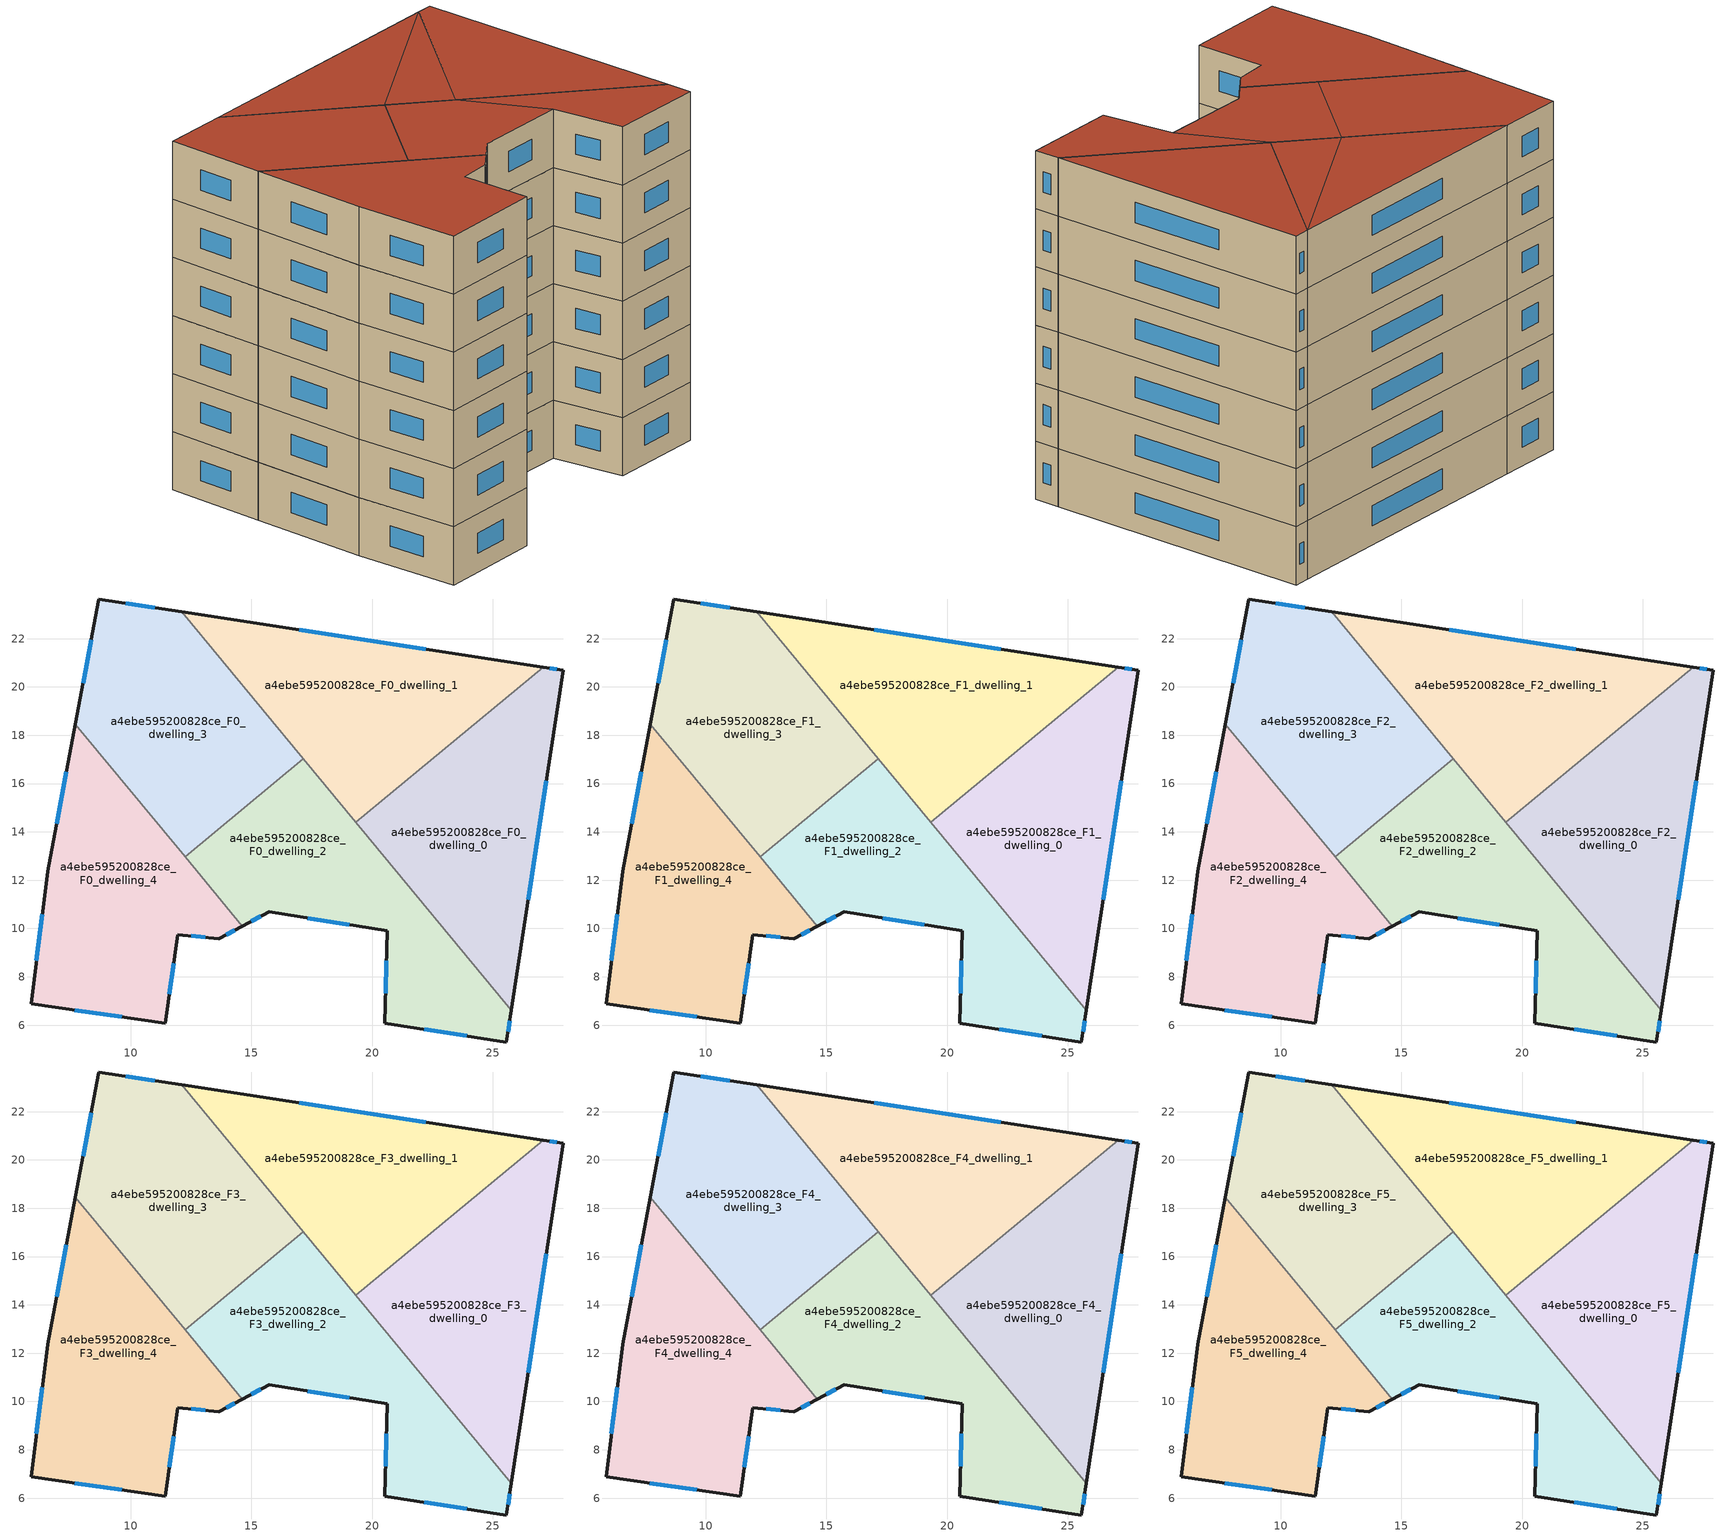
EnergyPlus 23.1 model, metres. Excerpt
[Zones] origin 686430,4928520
a4ebe595200828ce_F0_dwelling_0
 floor ground (EU_floor_Construction): 27.92,20.69 25.76,6.61 19.33,14.4 27.09,20.82 z0
 wall outside (EU_wall_Construction): 25.76,6.61 27.92,20.69 27.09,20.82 z0:3
 wall to a4ebe595200828ce_F0_dwelling_1 (EU_wall_Construction): 27.09,20.82 19.32,14.4 z0:3
 wall to a4ebe595200828ce_F0_dwelling_2 (EU_wall_Construction): 19.32,14.4 25.76,6.61 z0:3
 window (EU_Window_Construction): 27.65,20.73 27.36,20.78 / 26.47,11.19 27.22,16.11 z0.98:2.02
a4ebe595200828ce_F0_dwelling_1
 floor ground (EU_floor_Construction): 27.09,20.82 19.33,14.4 17.16,17.02 z0; 27.09,20.82 17.16,17.02 12.12,23.12 z0
 wall outside (EU_wall_Construction): 27.09,20.82 12.12,23.12 z0:3
 wall to a4ebe595200828ce_F0_dwelling_3 (EU_wall_Construction): 12.12,23.12 17.16,17.02 z0:3
 wall to a4ebe595200828ce_F0_dwelling_2 (EU_wall_Construction): 17.16,17.02 19.33,14.4 z0:3
 window (EU_Window_Construction): 22.22,21.57 16.99,22.37 z0.98:2.02
a4ebe595200828ce_F0_dwelling_2
 floor ground (EU_floor_Construction): 19.32,14.4 25.76,6.61 25.56,5.3 20.52,6.07 20.63,9.9 z0; 19.32,14.4 20.63,9.9 15.75,10.69 14.63,10.1 12.26,12.97 17.16,17.02 z0
 wall outside (EU_wall_Construction): 14.63,10.1 15.75,10.69 20.63,9.9 20.52,6.07 25.56,5.3 25.76,6.61 z0:3
 wall to a4ebe595200828ce_F0_dwelling_4 (EU_wall_Construction): 12.26,12.97 14.63,10.1 z0:3
 wall to a4ebe595200828ce_F0_dwelling_3 (EU_wall_Construction): 17.16,17.02 12.26,12.97 z0:3
 window (EU_Window_Construction): 25.63,5.73 25.7,6.19 / 22.16,5.82 23.92,5.55 / 20.6,8.66 20.56,7.32 / 17.34,10.43 19.05,10.16 / 15,10.29 15.39,10.5 z0.98:2.02
a4ebe595200828ce_F0_dwelling_3
 floor ground (EU_floor_Construction): 12.12,23.12 17.16,17.02 12.26,12.97 7.72,18.46 8.69,23.64 z0
 wall outside (EU_wall_Construction): 12.12,23.12 8.69,23.64 7.72,18.46 z0:3
 wall to a4ebe595200828ce_F0_dwelling_4 (EU_wall_Construction): 7.72,18.46 12.26,12.97 z0:3
 window (EU_Window_Construction): 11.01,23.29 9.81,23.47 / 8.38,21.96 8.04,20.15 z0.98:2.02
a4ebe595200828ce_F0_dwelling_4
 floor ground (EU_floor_Construction): 7.72,18.46 14.63,10.1 13.64,9.58 11.96,9.74 11.43,6.08 5.88,6.88 6.57,12.36 z0
 wall outside (EU_wall_Construction): 7.72,18.46 6.57,12.36 5.88,6.88 11.43,6.08 11.96,9.74 13.64,9.58 14.63,10.1 z0:3
 window (EU_Window_Construction): 7.69,6.62 9.63,6.34 / 6.35,10.58 6.11,8.66 / 7.35,16.48 6.95,14.35 / 13.96,9.75 14.31,9.93 / 12.51,9.69 13.1,9.63 / 11.61,7.27 11.79,8.55 z0.98:2.02
a4ebe595200828ce_F1_dwelling_0
 floor to a4ebe595200828ce_F0_dwelling_0 (EU_floor_Construction): 27.92,20.69 25.76,6.61 19.33,14.4 27.09,20.82 z3
 wall outside (EU_wall_Construction): 25.76,6.61 27.92,20.69 27.09,20.82 z3:6
 wall to a4ebe595200828ce_F1_dwelling_1 (EU_wall_Construction): 27.09,20.82 19.32,14.4 z3:6
 wall to a4ebe595200828ce_F1_dwelling_2 (EU_wall_Construction): 19.32,14.4 25.76,6.61 z3:6
 window (EU_Window_Construction): 27.65,20.73 27.36,20.78 / 26.47,11.19 27.22,16.11 z3.98:5.02
a4ebe595200828ce_F1_dwelling_1
 floor to a4ebe595200828ce_F0_dwelling_1 (EU_floor_Construction): 27.09,20.82 17.16,17.02 12.12,23.12 z3; 27.09,20.82 19.33,14.4 17.16,17.02 z3
 wall outside (EU_wall_Construction): 27.09,20.82 12.12,23.12 z3:6
 wall to a4ebe595200828ce_F1_dwelling_3 (EU_wall_Construction): 12.12,23.12 17.16,17.02 z3:6
 wall to a4ebe595200828ce_F1_dwelling_2 (EU_wall_Construction): 17.16,17.02 19.33,14.4 z3:6
 window (EU_Window_Construction): 22.22,21.57 16.99,22.37 z3.98:5.02
a4ebe595200828ce_F1_dwelling_2
 floor to a4ebe595200828ce_F0_dwelling_2 (EU_floor_Construction): 19.32,14.4 25.76,6.61 25.56,5.3 20.52,6.07 20.63,9.9 z3; 19.32,14.4 20.63,9.9 15.75,10.69 14.63,10.1 12.26,12.97 17.16,17.02 z3
 wall outside (EU_wall_Construction): 14.63,10.1 15.75,10.69 20.63,9.9 20.52,6.07 25.56,5.3 25.76,6.61 z3:6
 wall to a4ebe595200828ce_F1_dwelling_4 (EU_wall_Construction): 12.26,12.97 14.63,10.1 z3:6
 wall to a4ebe595200828ce_F1_dwelling_3 (EU_wall_Construction): 17.16,17.02 12.26,12.97 z3:6
 window (EU_Window_Construction): 25.63,5.73 25.7,6.19 / 22.16,5.82 23.92,5.55 / 20.6,8.66 20.56,7.32 / 17.34,10.43 19.05,10.16 / 15,10.29 15.39,10.5 z3.98:5.02
a4ebe595200828ce_F1_dwelling_3
 floor to a4ebe595200828ce_F0_dwelling_3 (EU_floor_Construction): 12.12,23.12 17.16,17.02 12.26,12.97 7.72,18.46 8.69,23.64 z3
 wall outside (EU_wall_Construction): 12.12,23.12 8.69,23.64 7.72,18.46 z3:6
 wall to a4ebe595200828ce_F1_dwelling_4 (EU_wall_Construction): 7.72,18.46 12.26,12.97 z3:6
 window (EU_Window_Construction): 11.01,23.29 9.81,23.47 / 8.38,21.96 8.04,20.15 z3.98:5.02
a4ebe595200828ce_F1_dwelling_4
 floor to a4ebe595200828ce_F0_dwelling_4 (EU_floor_Construction): 7.72,18.46 14.63,10.1 13.64,9.58 11.96,9.74 11.43,6.08 5.88,6.88 6.57,12.36 z3
 wall outside (EU_wall_Construction): 7.72,18.46 6.57,12.36 5.88,6.88 11.43,6.08 11.96,9.74 13.64,9.58 14.63,10.1 z3:6
 window (EU_Window_Construction): 7.69,6.62 9.63,6.34 / 6.35,10.58 6.11,8.66 / 7.35,16.48 6.95,14.35 / 13.96,9.75 14.31,9.93 / 12.51,9.69 13.1,9.63 / 11.61,7.27 11.79,8.55 z3.98:5.02
a4ebe595200828ce_F2_dwelling_0
 floor to a4ebe595200828ce_F1_dwelling_0 (EU_floor_Construction): 27.92,20.69 25.76,6.61 19.33,14.4 27.09,20.82 z6
 wall outside (EU_wall_Construction): 25.76,6.61 27.92,20.69 27.09,20.82 z6:9
 wall to a4ebe595200828ce_F2_dwelling_1 (EU_wall_Construction): 27.09,20.82 19.32,14.4 z6:9
 wall to a4ebe595200828ce_F2_dwelling_2 (EU_wall_Construction): 19.32,14.4 25.76,6.61 z6:9
 window (EU_Window_Construction): 27.65,20.73 27.36,20.78 / 26.47,11.19 27.22,16.11 z6.98:8.02
a4ebe595200828ce_F2_dwelling_1
 floor to a4ebe595200828ce_F1_dwelling_1 (EU_floor_Construction): 27.09,20.82 17.16,17.02 12.12,23.12 z6; 27.09,20.82 19.33,14.4 17.16,17.02 z6
 wall outside (EU_wall_Construction): 27.09,20.82 12.12,23.12 z6:9
 wall to a4ebe595200828ce_F2_dwelling_3 (EU_wall_Construction): 12.12,23.12 17.16,17.02 z6:9
 wall to a4ebe595200828ce_F2_dwelling_2 (EU_wall_Construction): 17.16,17.02 19.33,14.4 z6:9
 window (EU_Window_Construction): 22.22,21.57 16.99,22.37 z6.98:8.02
a4ebe595200828ce_F2_dwelling_2
 floor to a4ebe595200828ce_F1_dwelling_2 (EU_floor_Construction): 19.32,14.4 25.76,6.61 25.56,5.3 20.52,6.07 20.63,9.9 z6; 19.32,14.4 20.63,9.9 15.75,10.69 14.63,10.1 12.26,12.97 17.16,17.02 z6
 wall outside (EU_wall_Construction): 14.63,10.1 15.75,10.69 20.63,9.9 20.52,6.07 25.56,5.3 25.76,6.61 z6:9
 wall to a4ebe595200828ce_F2_dwelling_4 (EU_wall_Construction): 12.26,12.97 14.63,10.1 z6:9
 wall to a4ebe595200828ce_F2_dwelling_3 (EU_wall_Construction): 17.16,17.02 12.26,12.97 z6:9
 window (EU_Window_Construction): 25.63,5.73 25.7,6.19 / 22.16,5.82 23.92,5.55 / 20.6,8.66 20.56,7.32 / 17.34,10.43 19.05,10.16 / 15,10.29 15.39,10.5 z6.98:8.02
a4ebe595200828ce_F2_dwelling_3
 floor to a4ebe595200828ce_F1_dwelling_3 (EU_floor_Construction): 12.12,23.12 17.16,17.02 12.26,12.97 7.72,18.46 8.69,23.64 z6
 wall outside (EU_wall_Construction): 12.12,23.12 8.69,23.64 7.72,18.46 z6:9
 wall to a4ebe595200828ce_F2_dwelling_4 (EU_wall_Construction): 7.72,18.46 12.26,12.97 z6:9
 window (EU_Window_Construction): 11.01,23.29 9.81,23.47 / 8.38,21.96 8.04,20.15 z6.98:8.02
a4ebe595200828ce_F2_dwelling_4
 floor to a4ebe595200828ce_F1_dwelling_4 (EU_floor_Construction): 7.72,18.46 14.63,10.1 13.64,9.58 11.96,9.74 11.43,6.08 5.88,6.88 6.57,12.36 z6
 wall outside (EU_wall_Construction): 7.72,18.46 6.57,12.36 5.88,6.88 11.43,6.08 11.96,9.74 13.64,9.58 14.63,10.1 z6:9
 window (EU_Window_Construction): 7.69,6.62 9.63,6.34 / 6.35,10.58 6.11,8.66 / 7.35,16.48 6.95,14.35 / 13.96,9.75 14.31,9.93 / 12.51,9.69 13.1,9.63 / 11.61,7.27 11.79,8.55 z6.98:8.02
a4ebe595200828ce_F3_dwelling_0
 floor to a4ebe595200828ce_F2_dwelling_0 (EU_floor_Construction): 27.92,20.69 25.76,6.61 19.33,14.4 27.09,20.82 z9
 wall outside (EU_wall_Construction): 25.76,6.61 27.92,20.69 27.09,20.82 z9:12
 wall to a4ebe595200828ce_F3_dwelling_1 (EU_wall_Construction): 27.09,20.82 19.32,14.4 z9:12
 wall to a4ebe595200828ce_F3_dwelling_2 (EU_wall_Construction): 19.32,14.4 25.76,6.61 z9:12
 window (EU_Window_Construction): 27.65,20.73 27.36,20.78 / 26.47,11.19 27.22,16.11 z9.98:11.02
a4ebe595200828ce_F3_dwelling_1
 floor to a4ebe595200828ce_F2_dwelling_1 (EU_floor_Construction): 27.09,20.82 17.16,17.02 12.12,23.12 z9; 27.09,20.82 19.33,14.4 17.16,17.02 z9
 wall outside (EU_wall_Construction): 27.09,20.82 12.12,23.12 z9:12
 wall to a4ebe595200828ce_F3_dwelling_3 (EU_wall_Construction): 12.12,23.12 17.16,17.02 z9:12
 wall to a4ebe595200828ce_F3_dwelling_2 (EU_wall_Construction): 17.16,17.02 19.33,14.4 z9:12
 window (EU_Window_Construction): 22.22,21.57 16.99,22.37 z9.98:11.02
a4ebe595200828ce_F3_dwelling_2
 floor to a4ebe595200828ce_F2_dwelling_2 (EU_floor_Construction): 19.32,14.4 25.76,6.61 25.56,5.3 20.52,6.07 20.63,9.9 z9; 19.32,14.4 20.63,9.9 15.75,10.69 14.63,10.1 12.26,12.97 17.16,17.02 z9
 wall outside (EU_wall_Construction): 14.63,10.1 15.75,10.69 20.63,9.9 20.52,6.07 25.56,5.3 25.76,6.61 z9:12
 wall to a4ebe595200828ce_F3_dwelling_4 (EU_wall_Construction): 12.26,12.97 14.63,10.1 z9:12
 wall to a4ebe595200828ce_F3_dwelling_3 (EU_wall_Construction): 17.16,17.02 12.26,12.97 z9:12
 window (EU_Window_Construction): 25.63,5.73 25.7,6.19 / 22.16,5.82 23.92,5.55 / 20.6,8.66 20.56,7.32 / 17.34,10.43 19.05,10.16 / 15,10.29 15.39,10.5 z9.98:11.02
a4ebe595200828ce_F3_dwelling_3
 floor to a4ebe595200828ce_F2_dwelling_3 (EU_floor_Construction): 12.12,23.12 17.16,17.02 12.26,12.97 7.72,18.46 8.69,23.64 z9
 wall outside (EU_wall_Construction): 12.12,23.12 8.69,23.64 7.72,18.46 z9:12
 wall to a4ebe595200828ce_F3_dwelling_4 (EU_wall_Construction): 7.72,18.46 12.26,12.97 z9:12
 window (EU_Window_Construction): 11.01,23.29 9.81,23.47 / 8.38,21.96 8.04,20.15 z9.98:11.02
a4ebe595200828ce_F3_dwelling_4
 floor to a4ebe595200828ce_F2_dwelling_4 (EU_floor_Construction): 7.72,18.46 14.63,10.1 13.64,9.58 11.96,9.74 11.43,6.08 5.88,6.88 6.57,12.36 z9
 wall outside (EU_wall_Construction): 7.72,18.46 6.57,12.36 5.88,6.88 11.43,6.08 11.96,9.74 13.64,9.58 14.63,10.1 z9:12
 window (EU_Window_Construction): 7.69,6.62 9.63,6.34 / 6.35,10.58 6.11,8.66 / 7.35,16.48 6.95,14.35 / 13.96,9.75 14.31,9.93 / 12.51,9.69 13.1,9.63 / 11.61,7.27 11.79,8.55 z9.98:11.02
a4ebe595200828ce_F4_dwelling_0
 floor to a4ebe595200828ce_F3_dwelling_0 (EU_floor_Construction): 27.92,20.69 25.76,6.61 19.33,14.4 27.09,20.82 z12
 wall outside (EU_wall_Construction): 25.76,6.61 27.92,20.69 27.09,20.82 z12:15
 wall to a4ebe595200828ce_F4_dwelling_1 (EU_wall_Construction): 27.09,20.82 19.32,14.4 z12:15
 wall to a4ebe595200828ce_F4_dwelling_2 (EU_wall_Construction): 19.32,14.4 25.76,6.61 z12:15
 window (EU_Window_Construction): 27.65,20.73 27.36,20.78 / 26.47,11.19 27.22,16.11 z12.98:14.02
a4ebe595200828ce_F4_dwelling_1
 floor to a4ebe595200828ce_F3_dwelling_1 (EU_floor_Construction): 27.09,20.82 17.16,17.02 12.12,23.12 z12; 27.09,20.82 19.33,14.4 17.16,17.02 z12
 wall outside (EU_wall_Construction): 27.09,20.82 12.12,23.12 z12:15
 wall to a4ebe595200828ce_F4_dwelling_3 (EU_wall_Construction): 12.12,23.12 17.16,17.02 z12:15
 wall to a4ebe595200828ce_F4_dwelling_2 (EU_wall_Construction): 17.16,17.02 19.33,14.4 z12:15
 window (EU_Window_Construction): 22.22,21.57 16.99,22.37 z12.98:14.02
a4ebe595200828ce_F4_dwelling_2
 floor to a4ebe595200828ce_F3_dwelling_2 (EU_floor_Construction): 19.32,14.4 25.76,6.61 25.56,5.3 20.52,6.07 20.63,9.9 z12; 19.32,14.4 20.63,9.9 15.75,10.69 14.63,10.1 12.26,12.97 17.16,17.02 z12
 wall outside (EU_wall_Construction): 14.63,10.1 15.75,10.69 20.63,9.9 20.52,6.07 25.56,5.3 25.76,6.61 z12:15
 wall to a4ebe595200828ce_F4_dwelling_4 (EU_wall_Construction): 12.26,12.97 14.63,10.1 z12:15
 wall to a4ebe595200828ce_F4_dwelling_3 (EU_wall_Construction): 17.16,17.02 12.26,12.97 z12:15
 window (EU_Window_Construction): 25.63,5.73 25.7,6.19 / 22.16,5.82 23.92,5.55 / 20.6,8.66 20.56,7.32 / 17.34,10.43 19.05,10.16 / 15,10.29 15.39,10.5 z12.98:14.02
a4ebe595200828ce_F4_dwelling_3
 floor to a4ebe595200828ce_F3_dwelling_3 (EU_floor_Construction): 12.12,23.12 17.16,17.02 12.26,12.97 7.72,18.46 8.69,23.64 z12
 wall outside (EU_wall_Construction): 12.12,23.12 8.69,23.64 7.72,18.46 z12:15
 wall to a4ebe595200828ce_F4_dwelling_4 (EU_wall_Construction): 7.72,18.46 12.26,12.97 z12:15
 window (EU_Window_Construction): 11.01,23.29 9.81,23.47 / 8.38,21.96 8.04,20.15 z12.98:14.02
a4ebe595200828ce_F4_dwelling_4
 floor to a4ebe595200828ce_F3_dwelling_4 (EU_floor_Construction): 7.72,18.46 14.63,10.1 13.64,9.58 11.96,9.74 11.43,6.08 5.88,6.88 6.57,12.36 z12
 wall outside (EU_wall_Construction): 7.72,18.46 6.57,12.36 5.88,6.88 11.43,6.08 11.96,9.74 13.64,9.58 14.63,10.1 z12:15
 window (EU_Window_Construction): 7.69,6.62 9.63,6.34 / 6.35,10.58 6.11,8.66 / 7.35,16.48 6.95,14.35 / 13.96,9.75 14.31,9.93 / 12.51,9.69 13.1,9.63 / 11.61,7.27 11.79,8.55 z12.98:14.02
a4ebe595200828ce_F5_dwelling_0
 floor to a4ebe595200828ce_F4_dwelling_0 (EU_floor_Construction): 27.92,20.69 25.76,6.61 19.33,14.4 27.09,20.82 z15
 wall outside (EU_wall_Construction): 25.76,6.61 27.92,20.69 27.09,20.82 z15:18
 wall to a4ebe595200828ce_F5_dwelling_1 (EU_wall_Construction): 27.09,20.82 19.32,14.4 z15:18
 wall to a4ebe595200828ce_F5_dwelling_2 (EU_wall_Construction): 19.32,14.4 25.76,6.61 z15:18
 window (EU_Window_Construction): 27.65,20.73 27.36,20.78 / 26.47,11.19 27.22,16.11 z15.98:17.02
 roof outside (EU_roof_Construction): 25.76,6.61 27.92,20.69 27.09,20.82 19.33,14.4 z18
a4ebe595200828ce_F5_dwelling_1
 floor to a4ebe595200828ce_F4_dwelling_1 (EU_floor_Construction): 27.09,20.82 17.16,17.02 12.12,23.12 z15; 27.09,20.82 19.33,14.4 17.16,17.02 z15
 wall outside (EU_wall_Construction): 27.09,20.82 12.12,23.12 z15:18
 wall to a4ebe595200828ce_F5_dwelling_3 (EU_wall_Construction): 12.12,23.12 17.16,17.02 z15:18
 wall to a4ebe595200828ce_F5_dwelling_2 (EU_wall_Construction): 17.16,17.02 19.33,14.4 z15:18
 window (EU_Window_Construction): 22.22,21.57 16.99,22.37 z15.98:17.02
 roof outside (EU_roof_Construction): 27.09,20.82 17.16,17.02 19.33,14.4 z18; 27.09,20.82 12.12,23.12 17.16,17.02 z18
a4ebe595200828ce_F5_dwelling_2
 floor to a4ebe595200828ce_F4_dwelling_2 (EU_floor_Construction): 19.32,14.4 25.76,6.61 25.56,5.3 20.52,6.07 20.63,9.9 z15; 19.32,14.4 20.63,9.9 15.75,10.69 14.63,10.1 12.26,12.97 17.16,17.02 z15
 wall outside (EU_wall_Construction): 14.63,10.1 15.75,10.69 20.63,9.9 20.52,6.07 25.56,5.3 25.76,6.61 z15:18
 wall to a4ebe595200828ce_F5_dwelling_4 (EU_wall_Construction): 12.26,12.97 14.63,10.1 z15:18
 wall to a4ebe595200828ce_F5_dwelling_3 (EU_wall_Construction): 17.16,17.02 12.26,12.97 z15:18
 window (EU_Window_Construction): 25.63,5.73 25.7,6.19 / 22.16,5.82 23.92,5.55 / 20.6,8.66 20.56,7.32 / 17.34,10.43 19.05,10.16 / 15,10.29 15.39,10.5 z15.98:17.02
 roof outside (EU_roof_Construction): 25.56,5.3 25.76,6.61 19.32,14.4 20.63,9.9 20.52,6.07 z18; 20.63,9.9 19.32,14.4 17.16,17.02 12.26,12.97 14.63,10.1 15.75,10.69 z18
a4ebe595200828ce_F5_dwelling_3
 floor to a4ebe595200828ce_F4_dwelling_3 (EU_floor_Construction): 12.12,23.12 17.16,17.02 12.26,12.97 7.72,18.46 8.69,23.64 z15
 wall outside (EU_wall_Construction): 12.12,23.12 8.69,23.64 7.72,18.46 z15:18
 wall to a4ebe595200828ce_F5_dwelling_4 (EU_wall_Construction): 7.72,18.46 12.26,12.97 z15:18
 window (EU_Window_Construction): 11.01,23.29 9.81,23.47 / 8.38,21.96 8.04,20.15 z15.98:17.02
 roof outside (EU_roof_Construction): 17.16,17.02 12.12,23.12 8.69,23.64 7.72,18.46 12.26,12.97 z18
a4ebe595200828ce_F5_dwelling_4
 floor to a4ebe595200828ce_F4_dwelling_4 (EU_floor_Construction): 7.72,18.46 14.63,10.1 13.64,9.58 11.96,9.74 11.43,6.08 5.88,6.88 6.57,12.36 z15
 wall outside (EU_wall_Construction): 7.72,18.46 6.57,12.36 5.88,6.88 11.43,6.08 11.96,9.74 13.64,9.58 14.63,10.1 z15:18
 window (EU_Window_Construction): 7.69,6.62 9.63,6.34 / 6.35,10.58 6.11,8.66 / 7.35,16.48 6.95,14.35 / 13.96,9.75 14.31,9.93 / 12.51,9.69 13.1,9.63 / 11.61,7.27 11.79,8.55 z15.98:17.02
 roof outside (EU_roof_Construction): 11.43,6.08 11.96,9.74 13.64,9.58 14.63,10.1 7.72,18.46 6.57,12.36 5.88,6.88 z18
[Building]
EU S2 Campaign: North Axis=0; Terrain=City; Solar Distribution=FullExterior
[Site:Location]
Bologna: Latitude=44.5; Longitude=11.25; Time Zone=1; Elevation=37
[SizingPeriod:WeatherFileDays]
AnnualSizingPeriod: Begin Month=1; Begin Day of Month=1; End Month=12; End Day of Month=31; Day of Week for Start Day=Monday; Use Weather File Daylight Saving Period=No; Use Weather File Rain and Snow Indicators=No
[MATERIAL]
EU_InternalMass_Material: Roughness=MediumRough; Thickness=0.1; Conductivity=1; Density=1800; Specific Heat=900; Thermal Absorptance=0.9; Solar Absorptance=0.7; Visible Absorptance=0.7
[MATERIAL:NOMASS] Roughness=MediumRough; Thermal Absorptance=0.9; Solar Absorptance=0.7; Visible Absorptance=0.7
Name | Thermal Resistance
EU_wall_NoMass | 0.905828
EU_roof_NoMass | 0.37593
EU_floor_NoMass | 0.67114
[WINDOWMATERIAL:SIMPLEGLAZINGSYSTEM]
EU_Window_SimpleGlazing: UFactor=4.52486; Solar Heat Gain Coefficient=0.85; Visible Transmittance=0.85
[CONSTRUCTION]
EU_wall_Construction: EU_wall_NoMass
EU_roof_Construction: EU_roof_NoMass
EU_floor_Construction: EU_floor_NoMass
EU_Window_Construction: EU_Window_SimpleGlazing
EU_InternalMass_Construction: EU_InternalMass_Material
[ZONE] Type=1; Multiplier=1; Ceiling Height=autocalculate; Floor Area=autocalculate; Part of Total Floor Area=Yes
Name | Volume
a4ebe595200828ce_F0_dwelling_0; a4ebe595200828ce_F1_dwelling_0; a4ebe595200828ce_F2_dwelling_0; a4ebe595200828ce_F3_dwelling_0; a4ebe595200828ce_F4_dwelling_0; a4ebe595200828ce_F5_dwelling_0 | 170.731
a4ebe595200828ce_F0_dwelling_1; a4ebe595200828ce_F1_dwelling_1; a4ebe595200828ce_F2_dwelling_1; a4ebe595200828ce_F3_dwelling_1; a4ebe595200828ce_F4_dwelling_1; a4ebe595200828ce_F5_dwelling_1 | 170.73
a4ebe595200828ce_F0_dwelling_2; a4ebe595200828ce_F1_dwelling_2; a4ebe595200828ce_F2_dwelling_2; a4ebe595200828ce_F3_dwelling_2; a4ebe595200828ce_F4_dwelling_2; a4ebe595200828ce_F5_dwelling_2 | 170.728
a4ebe595200828ce_F0_dwelling_3; a4ebe595200828ce_F1_dwelling_3; a4ebe595200828ce_F2_dwelling_3; a4ebe595200828ce_F3_dwelling_3; a4ebe595200828ce_F4_dwelling_3; a4ebe595200828ce_F5_dwelling_3 | 170.755
a4ebe595200828ce_F0_dwelling_4 | 170.736
a4ebe595200828ce_F1_dwelling_4; a4ebe595200828ce_F2_dwelling_4; a4ebe595200828ce_F3_dwelling_4; a4ebe595200828ce_F4_dwelling_4; a4ebe595200828ce_F5_dwelling_4 | 170.738
[INTERNALMASS] Construction=EU_InternalMass_Construction
Name | Zone or ZoneList | Surface Area
a4ebe595200828ce_F0_dwelling_0_EU_InternalMass | a4ebe595200828ce_F0_dwelling_0 | 56.9144
a4ebe595200828ce_F0_dwelling_1_EU_InternalMass | a4ebe595200828ce_F0_dwelling_1 | 56.912
a4ebe595200828ce_F0_dwelling_2_EU_InternalMass | a4ebe595200828ce_F0_dwelling_2 | 56.9107
a4ebe595200828ce_F0_dwelling_3_EU_InternalMass | a4ebe595200828ce_F0_dwelling_3 | 56.9191
a4ebe595200828ce_F0_dwelling_4_EU_InternalMass | a4ebe595200828ce_F0_dwelling_4 | 56.9121
a4ebe595200828ce_F1_dwelling_0_EU_InternalMass | a4ebe595200828ce_F1_dwelling_0 | 56.9144
a4ebe595200828ce_F1_dwelling_1_EU_InternalMass | a4ebe595200828ce_F1_dwelling_1 | 56.912
a4ebe595200828ce_F1_dwelling_2_EU_InternalMass | a4ebe595200828ce_F1_dwelling_2 | 56.9107
a4ebe595200828ce_F1_dwelling_3_EU_InternalMass | a4ebe595200828ce_F1_dwelling_3 | 56.9191
a4ebe595200828ce_F1_dwelling_4_EU_InternalMass | a4ebe595200828ce_F1_dwelling_4 | 56.9121
a4ebe595200828ce_F2_dwelling_0_EU_InternalMass | a4ebe595200828ce_F2_dwelling_0 | 56.9144
a4ebe595200828ce_F2_dwelling_1_EU_InternalMass | a4ebe595200828ce_F2_dwelling_1 | 56.912
a4ebe595200828ce_F2_dwelling_2_EU_InternalMass | a4ebe595200828ce_F2_dwelling_2 | 56.9107
a4ebe595200828ce_F2_dwelling_3_EU_InternalMass | a4ebe595200828ce_F2_dwelling_3 | 56.9191
a4ebe595200828ce_F2_dwelling_4_EU_InternalMass | a4ebe595200828ce_F2_dwelling_4 | 56.9121
a4ebe595200828ce_F3_dwelling_0_EU_InternalMass | a4ebe595200828ce_F3_dwelling_0 | 56.9144
a4ebe595200828ce_F3_dwelling_1_EU_InternalMass | a4ebe595200828ce_F3_dwelling_1 | 56.912
a4ebe595200828ce_F3_dwelling_2_EU_InternalMass | a4ebe595200828ce_F3_dwelling_2 | 56.9107
a4ebe595200828ce_F3_dwelling_3_EU_InternalMass | a4ebe595200828ce_F3_dwelling_3 | 56.9191
a4ebe595200828ce_F3_dwelling_4_EU_InternalMass | a4ebe595200828ce_F3_dwelling_4 | 56.9121
a4ebe595200828ce_F4_dwelling_0_EU_InternalMass | a4ebe595200828ce_F4_dwelling_0 | 56.9144
a4ebe595200828ce_F4_dwelling_1_EU_InternalMass | a4ebe595200828ce_F4_dwelling_1 | 56.912
a4ebe595200828ce_F4_dwelling_2_EU_InternalMass | a4ebe595200828ce_F4_dwelling_2 | 56.9107
a4ebe595200828ce_F4_dwelling_3_EU_InternalMass | a4ebe595200828ce_F4_dwelling_3 | 56.9191
a4ebe595200828ce_F4_dwelling_4_EU_InternalMass | a4ebe595200828ce_F4_dwelling_4 | 56.9121
a4ebe595200828ce_F5_dwelling_0_EU_InternalMass | a4ebe595200828ce_F5_dwelling_0 | 56.9144
a4ebe595200828ce_F5_dwelling_1_EU_InternalMass | a4ebe595200828ce_F5_dwelling_1 | 56.912
a4ebe595200828ce_F5_dwelling_2_EU_InternalMass | a4ebe595200828ce_F5_dwelling_2 | 56.9107
a4ebe595200828ce_F5_dwelling_3_EU_InternalMass | a4ebe595200828ce_F5_dwelling_3 | 56.9191
a4ebe595200828ce_F5_dwelling_4_EU_InternalMass | a4ebe595200828ce_F5_dwelling_4 | 56.9121
[OTHEREQUIPMENT] Fuel Type=Electricity; Design Level Calculation Method=Watts/Area; Power per Zone Floor Area=1; Fraction Latent=0; Fraction Radiant=0; Fraction Lost=0; Carbon Dioxide Generation Rate=0; EndUse Subcategory=EU_Step8_InternalGains
Name | Zone or ZoneList or Space or SpaceList | Schedule
EU_Step8_InternalGain_a4ebe595200828ce_F0_dwelling_0_f000 | a4ebe595200828ce_F0_dwelling_0 | EU_Step8_GainSchedule_a4ebe595200828ce_F0_dwelling_0_f000
EU_Step8_InternalGain_a4ebe595200828ce_F0_dwelling_1_f000 | a4ebe595200828ce_F0_dwelling_1 | EU_Step8_GainSchedule_a4ebe595200828ce_F0_dwelling_1_f000
EU_Step8_InternalGain_a4ebe595200828ce_F0_dwelling_2_f000 | a4ebe595200828ce_F0_dwelling_2 | EU_Step8_GainSchedule_a4ebe595200828ce_F0_dwelling_2_f000
EU_Step8_InternalGain_a4ebe595200828ce_F0_dwelling_3_f000 | a4ebe595200828ce_F0_dwelling_3 | EU_Step8_GainSchedule_a4ebe595200828ce_F0_dwelling_3_f000
EU_Step8_InternalGain_a4ebe595200828ce_F0_dwelling_4_f000 | a4ebe595200828ce_F0_dwelling_4 | EU_Step8_GainSchedule_a4ebe595200828ce_F0_dwelling_4_f000
EU_Step8_InternalGain_a4ebe595200828ce_F1_dwelling_0_f000 | a4ebe595200828ce_F1_dwelling_0 | EU_Step8_GainSchedule_a4ebe595200828ce_F1_dwelling_0_f000
EU_Step8_InternalGain_a4ebe595200828ce_F1_dwelling_1_f000 | a4ebe595200828ce_F1_dwelling_1 | EU_Step8_GainSchedule_a4ebe595200828ce_F1_dwelling_1_f000
EU_Step8_InternalGain_a4ebe595200828ce_F1_dwelling_2_f000 | a4ebe595200828ce_F1_dwelling_2 | EU_Step8_GainSchedule_a4ebe595200828ce_F1_dwelling_2_f000
EU_Step8_InternalGain_a4ebe595200828ce_F1_dwelling_3_f000 | a4ebe595200828ce_F1_dwelling_3 | EU_Step8_GainSchedule_a4ebe595200828ce_F1_dwelling_3_f000
EU_Step8_InternalGain_a4ebe595200828ce_F1_dwelling_4_f000 | a4ebe595200828ce_F1_dwelling_4 | EU_Step8_GainSchedule_a4ebe595200828ce_F1_dwelling_4_f000
EU_Step8_InternalGain_a4ebe595200828ce_F2_dwelling_0_f000 | a4ebe595200828ce_F2_dwelling_0 | EU_Step8_GainSchedule_a4ebe595200828ce_F2_dwelling_0_f000
EU_Step8_InternalGain_a4ebe595200828ce_F2_dwelling_1_f000 | a4ebe595200828ce_F2_dwelling_1 | EU_Step8_GainSchedule_a4ebe595200828ce_F2_dwelling_1_f000
EU_Step8_InternalGain_a4ebe595200828ce_F2_dwelling_2_f000 | a4ebe595200828ce_F2_dwelling_2 | EU_Step8_GainSchedule_a4ebe595200828ce_F2_dwelling_2_f000
EU_Step8_InternalGain_a4ebe595200828ce_F2_dwelling_3_f000 | a4ebe595200828ce_F2_dwelling_3 | EU_Step8_GainSchedule_a4ebe595200828ce_F2_dwelling_3_f000
EU_Step8_InternalGain_a4ebe595200828ce_F2_dwelling_4_f000 | a4ebe595200828ce_F2_dwelling_4 | EU_Step8_GainSchedule_a4ebe595200828ce_F2_dwelling_4_f000
EU_Step8_InternalGain_a4ebe595200828ce_F3_dwelling_0_f000 | a4ebe595200828ce_F3_dwelling_0 | EU_Step8_GainSchedule_a4ebe595200828ce_F3_dwelling_0_f000
EU_Step8_InternalGain_a4ebe595200828ce_F3_dwelling_1_f000 | a4ebe595200828ce_F3_dwelling_1 | EU_Step8_GainSchedule_a4ebe595200828ce_F3_dwelling_1_f000
EU_Step8_InternalGain_a4ebe595200828ce_F3_dwelling_2_f000 | a4ebe595200828ce_F3_dwelling_2 | EU_Step8_GainSchedule_a4ebe595200828ce_F3_dwelling_2_f000
EU_Step8_InternalGain_a4ebe595200828ce_F3_dwelling_3_f000 | a4ebe595200828ce_F3_dwelling_3 | EU_Step8_GainSchedule_a4ebe595200828ce_F3_dwelling_3_f000
EU_Step8_InternalGain_a4ebe595200828ce_F3_dwelling_4_f000 | a4ebe595200828ce_F3_dwelling_4 | EU_Step8_GainSchedule_a4ebe595200828ce_F3_dwelling_4_f000
EU_Step8_InternalGain_a4ebe595200828ce_F4_dwelling_0_f000 | a4ebe595200828ce_F4_dwelling_0 | EU_Step8_GainSchedule_a4ebe595200828ce_F4_dwelling_0_f000
EU_Step8_InternalGain_a4ebe595200828ce_F4_dwelling_1_f000 | a4ebe595200828ce_F4_dwelling_1 | EU_Step8_GainSchedule_a4ebe595200828ce_F4_dwelling_1_f000
EU_Step8_InternalGain_a4ebe595200828ce_F4_dwelling_2_f000 | a4ebe595200828ce_F4_dwelling_2 | EU_Step8_GainSchedule_a4ebe595200828ce_F4_dwelling_2_f000
EU_Step8_InternalGain_a4ebe595200828ce_F4_dwelling_3_f000 | a4ebe595200828ce_F4_dwelling_3 | EU_Step8_GainSchedule_a4ebe595200828ce_F4_dwelling_3_f000
EU_Step8_InternalGain_a4ebe595200828ce_F4_dwelling_4_f000 | a4ebe595200828ce_F4_dwelling_4 | EU_Step8_GainSchedule_a4ebe595200828ce_F4_dwelling_4_f000
EU_Step8_InternalGain_a4ebe595200828ce_F5_dwelling_0_f000 | a4ebe595200828ce_F5_dwelling_0 | EU_Step8_GainSchedule_a4ebe595200828ce_F5_dwelling_0_f000
EU_Step8_InternalGain_a4ebe595200828ce_F5_dwelling_1_f000 | a4ebe595200828ce_F5_dwelling_1 | EU_Step8_GainSchedule_a4ebe595200828ce_F5_dwelling_1_f000
EU_Step8_InternalGain_a4ebe595200828ce_F5_dwelling_2_f000 | a4ebe595200828ce_F5_dwelling_2 | EU_Step8_GainSchedule_a4ebe595200828ce_F5_dwelling_2_f000
EU_Step8_InternalGain_a4ebe595200828ce_F5_dwelling_3_f000 | a4ebe595200828ce_F5_dwelling_3 | EU_Step8_GainSchedule_a4ebe595200828ce_F5_dwelling_3_f000
EU_Step8_InternalGain_a4ebe595200828ce_F5_dwelling_4_f000 | a4ebe595200828ce_F5_dwelling_4 | EU_Step8_GainSchedule_a4ebe595200828ce_F5_dwelling_4_f000
[ZONEVENTILATION:DESIGNFLOWRATE] Schedule=EU_AlwaysOn; Design Flow Rate Calculation Method=AirChanges/Hour; Air Changes per Hour=0.73129; Ventilation Type=Natural; Fan Pressure Rise=0; Fan Total Efficiency=1; Constant Term Coefficient=1; Temperature Term Coefficient=0; Velocity Term Coefficient=0; Velocity Squared Term Coefficient=0; Minimum Indoor Temperature=-100; Maximum Indoor Temperature=100; Delta Temperature=-100; Minimum Outdoor Temperature=-100; Maximum Outdoor Temperature=100; Maximum Wind Speed=40
Name | Zone or ZoneList or Space or SpaceList
EU_ConstantAir_a4ebe595200828ce_F0_dwelling_0 | a4ebe595200828ce_F0_dwelling_0
EU_ConstantAir_a4ebe595200828ce_F0_dwelling_1 | a4ebe595200828ce_F0_dwelling_1
EU_ConstantAir_a4ebe595200828ce_F0_dwelling_2 | a4ebe595200828ce_F0_dwelling_2
EU_ConstantAir_a4ebe595200828ce_F0_dwelling_3 | a4ebe595200828ce_F0_dwelling_3
EU_ConstantAir_a4ebe595200828ce_F0_dwelling_4 | a4ebe595200828ce_F0_dwelling_4
EU_ConstantAir_a4ebe595200828ce_F1_dwelling_0 | a4ebe595200828ce_F1_dwelling_0
EU_ConstantAir_a4ebe595200828ce_F1_dwelling_1 | a4ebe595200828ce_F1_dwelling_1
EU_ConstantAir_a4ebe595200828ce_F1_dwelling_2 | a4ebe595200828ce_F1_dwelling_2
EU_ConstantAir_a4ebe595200828ce_F1_dwelling_3 | a4ebe595200828ce_F1_dwelling_3
EU_ConstantAir_a4ebe595200828ce_F1_dwelling_4 | a4ebe595200828ce_F1_dwelling_4
EU_ConstantAir_a4ebe595200828ce_F2_dwelling_0 | a4ebe595200828ce_F2_dwelling_0
EU_ConstantAir_a4ebe595200828ce_F2_dwelling_1 | a4ebe595200828ce_F2_dwelling_1
EU_ConstantAir_a4ebe595200828ce_F2_dwelling_2 | a4ebe595200828ce_F2_dwelling_2
EU_ConstantAir_a4ebe595200828ce_F2_dwelling_3 | a4ebe595200828ce_F2_dwelling_3
EU_ConstantAir_a4ebe595200828ce_F2_dwelling_4 | a4ebe595200828ce_F2_dwelling_4
EU_ConstantAir_a4ebe595200828ce_F3_dwelling_0 | a4ebe595200828ce_F3_dwelling_0
EU_ConstantAir_a4ebe595200828ce_F3_dwelling_1 | a4ebe595200828ce_F3_dwelling_1
EU_ConstantAir_a4ebe595200828ce_F3_dwelling_2 | a4ebe595200828ce_F3_dwelling_2
EU_ConstantAir_a4ebe595200828ce_F3_dwelling_3 | a4ebe595200828ce_F3_dwelling_3
EU_ConstantAir_a4ebe595200828ce_F3_dwelling_4 | a4ebe595200828ce_F3_dwelling_4
EU_ConstantAir_a4ebe595200828ce_F4_dwelling_0 | a4ebe595200828ce_F4_dwelling_0
EU_ConstantAir_a4ebe595200828ce_F4_dwelling_1 | a4ebe595200828ce_F4_dwelling_1
EU_ConstantAir_a4ebe595200828ce_F4_dwelling_2 | a4ebe595200828ce_F4_dwelling_2
EU_ConstantAir_a4ebe595200828ce_F4_dwelling_3 | a4ebe595200828ce_F4_dwelling_3
EU_ConstantAir_a4ebe595200828ce_F4_dwelling_4 | a4ebe595200828ce_F4_dwelling_4
EU_ConstantAir_a4ebe595200828ce_F5_dwelling_0 | a4ebe595200828ce_F5_dwelling_0
EU_ConstantAir_a4ebe595200828ce_F5_dwelling_1 | a4ebe595200828ce_F5_dwelling_1
EU_ConstantAir_a4ebe595200828ce_F5_dwelling_2 | a4ebe595200828ce_F5_dwelling_2
EU_ConstantAir_a4ebe595200828ce_F5_dwelling_3 | a4ebe595200828ce_F5_dwelling_3
EU_ConstantAir_a4ebe595200828ce_F5_dwelling_4 | a4ebe595200828ce_F5_dwelling_4
[HVACTEMPLATE:THERMOSTAT] Constant Heating Setpoint=20; Constant Cooling Setpoint=50
EU_HeatOnly_a4ebe595200828ce_F0_dwelling_0; EU_HeatOnly_a4ebe595200828ce_F0_dwelling_1; EU_HeatOnly_a4ebe595200828ce_F0_dwelling_2; EU_HeatOnly_a4ebe595200828ce_F0_dwelling_3; EU_HeatOnly_a4ebe595200828ce_F0_dwelling_4; EU_HeatOnly_a4ebe595200828ce_F1_dwelling_0; EU_HeatOnly_a4ebe595200828ce_F1_dwelling_1; EU_HeatOnly_a4ebe595200828ce_F1_dwelling_2; EU_HeatOnly_a4ebe595200828ce_F1_dwelling_3; EU_HeatOnly_a4ebe595200828ce_F1_dwelling_4; EU_HeatOnly_a4ebe595200828ce_F2_dwelling_0; EU_HeatOnly_a4ebe595200828ce_F2_dwelling_1; EU_HeatOnly_a4ebe595200828ce_F2_dwelling_2; EU_HeatOnly_a4ebe595200828ce_F2_dwelling_3; EU_HeatOnly_a4ebe595200828ce_F2_dwelling_4; EU_HeatOnly_a4ebe595200828ce_F3_dwelling_0; EU_HeatOnly_a4ebe595200828ce_F3_dwelling_1; EU_HeatOnly_a4ebe595200828ce_F3_dwelling_2; EU_HeatOnly_a4ebe595200828ce_F3_dwelling_3; EU_HeatOnly_a4ebe595200828ce_F3_dwelling_4; EU_HeatOnly_a4ebe595200828ce_F4_dwelling_0; EU_HeatOnly_a4ebe595200828ce_F4_dwelling_1; EU_HeatOnly_a4ebe595200828ce_F4_dwelling_2; EU_HeatOnly_a4ebe595200828ce_F4_dwelling_3; EU_HeatOnly_a4ebe595200828ce_F4_dwelling_4; EU_HeatOnly_a4ebe595200828ce_F5_dwelling_0; EU_HeatOnly_a4ebe595200828ce_F5_dwelling_1; EU_HeatOnly_a4ebe595200828ce_F5_dwelling_2; EU_HeatOnly_a4ebe595200828ce_F5_dwelling_3; EU_HeatOnly_a4ebe595200828ce_F5_dwelling_4
[HVACTEMPLATE:ZONE:IDEALLOADSAIRSYSTEM] System Availability Schedule=EU_AlwaysOn; Maximum Heating Supply Air Temperature=50; Minimum Cooling Supply Air Temperature=13; Maximum Heating Supply Air Humidity Ratio=0.0156; Minimum Cooling Supply Air Humidity Ratio=0.0077; Heating Limit=NoLimit; Cooling Limit=NoLimit; Heating Availability Schedule=EU_AlwaysOn; Cooling Availability Schedule=EU_CoolingOff; Dehumidification Control Type=ConstantSensibleHeatRatio; Cooling Sensible Heat Ratio=0.7; Dehumidification Setpoint=60; Humidification Control Type=None; Humidification Setpoint=30; Outdoor Air Method=None; Outdoor Air Flow Rate per Person=0.00944; Outdoor Air Flow Rate per Zone Floor Area=0; Outdoor Air Flow Rate per Zone=0; Demand Controlled Ventilation Type=None; Outdoor Air Economizer Type=NoEconomizer; Heat Recovery Type=None; Sensible Heat Recovery Effectiveness=0.7; Latent Heat Recovery Effectiveness=0.65
Name | Template Thermostat
a4ebe595200828ce_F0_dwelling_0 | EU_HeatOnly_a4ebe595200828ce_F0_dwelling_0
a4ebe595200828ce_F0_dwelling_1 | EU_HeatOnly_a4ebe595200828ce_F0_dwelling_1
a4ebe595200828ce_F0_dwelling_2 | EU_HeatOnly_a4ebe595200828ce_F0_dwelling_2
a4ebe595200828ce_F0_dwelling_3 | EU_HeatOnly_a4ebe595200828ce_F0_dwelling_3
a4ebe595200828ce_F0_dwelling_4 | EU_HeatOnly_a4ebe595200828ce_F0_dwelling_4
a4ebe595200828ce_F1_dwelling_0 | EU_HeatOnly_a4ebe595200828ce_F1_dwelling_0
a4ebe595200828ce_F1_dwelling_1 | EU_HeatOnly_a4ebe595200828ce_F1_dwelling_1
a4ebe595200828ce_F1_dwelling_2 | EU_HeatOnly_a4ebe595200828ce_F1_dwelling_2
a4ebe595200828ce_F1_dwelling_3 | EU_HeatOnly_a4ebe595200828ce_F1_dwelling_3
a4ebe595200828ce_F1_dwelling_4 | EU_HeatOnly_a4ebe595200828ce_F1_dwelling_4
a4ebe595200828ce_F2_dwelling_0 | EU_HeatOnly_a4ebe595200828ce_F2_dwelling_0
a4ebe595200828ce_F2_dwelling_1 | EU_HeatOnly_a4ebe595200828ce_F2_dwelling_1
a4ebe595200828ce_F2_dwelling_2 | EU_HeatOnly_a4ebe595200828ce_F2_dwelling_2
a4ebe595200828ce_F2_dwelling_3 | EU_HeatOnly_a4ebe595200828ce_F2_dwelling_3
a4ebe595200828ce_F2_dwelling_4 | EU_HeatOnly_a4ebe595200828ce_F2_dwelling_4
a4ebe595200828ce_F3_dwelling_0 | EU_HeatOnly_a4ebe595200828ce_F3_dwelling_0
a4ebe595200828ce_F3_dwelling_1 | EU_HeatOnly_a4ebe595200828ce_F3_dwelling_1
a4ebe595200828ce_F3_dwelling_2 | EU_HeatOnly_a4ebe595200828ce_F3_dwelling_2
a4ebe595200828ce_F3_dwelling_3 | EU_HeatOnly_a4ebe595200828ce_F3_dwelling_3
a4ebe595200828ce_F3_dwelling_4 | EU_HeatOnly_a4ebe595200828ce_F3_dwelling_4
a4ebe595200828ce_F4_dwelling_0 | EU_HeatOnly_a4ebe595200828ce_F4_dwelling_0
a4ebe595200828ce_F4_dwelling_1 | EU_HeatOnly_a4ebe595200828ce_F4_dwelling_1
a4ebe595200828ce_F4_dwelling_2 | EU_HeatOnly_a4ebe595200828ce_F4_dwelling_2
a4ebe595200828ce_F4_dwelling_3 | EU_HeatOnly_a4ebe595200828ce_F4_dwelling_3
a4ebe595200828ce_F4_dwelling_4 | EU_HeatOnly_a4ebe595200828ce_F4_dwelling_4
a4ebe595200828ce_F5_dwelling_0 | EU_HeatOnly_a4ebe595200828ce_F5_dwelling_0
a4ebe595200828ce_F5_dwelling_1 | EU_HeatOnly_a4ebe595200828ce_F5_dwelling_1
a4ebe595200828ce_F5_dwelling_2 | EU_HeatOnly_a4ebe595200828ce_F5_dwelling_2
a4ebe595200828ce_F5_dwelling_3 | EU_HeatOnly_a4ebe595200828ce_F5_dwelling_3
a4ebe595200828ce_F5_dwelling_4 | EU_HeatOnly_a4ebe595200828ce_F5_dwelling_4
[SIZING:ZONE] Zone Cooling Design Supply Air Temperature Input Method=SupplyAirTemperature; Zone Cooling Design Supply Air Temperature=13; Zone Heating Design Supply Air Temperature Input Method=SupplyAirTemperature; Zone Heating Design Supply Air Temperature=50; Zone Cooling Design Supply Air Humidity Ratio=0.008; Zone Heating Design Supply Air Humidity Ratio=0.008; Cooling Design Air Flow Method=DesignDay; Cooling Design Air Flow Rate=0; Cooling Minimum Air Flow per Zone Floor Area=0.000762; Cooling Minimum Air Flow=0; Cooling Minimum Air Flow Fraction=0.2; Heating Design Air Flow Method=DesignDay; Heating Design Air Flow Rate=0; Heating Maximum Air Flow per Zone Floor Area=0.002032; Heating Maximum Air Flow=0.141576; Heating Maximum Air Flow Fraction=0.3; Account for Dedicated Outdoor Air System=No; Dedicated Outdoor Air System Control Strategy=NeutralSupplyAir; Dedicated Outdoor Air Low Setpoint Temperature for Design=autosize; Dedicated Outdoor Air High Setpoint Temperature for Design=autosize; Zone Load Sizing Method=Sensible Load Only No Latent Load; Zone Latent Cooling Design Supply Air Humidity Ratio Input Method=HumidityRatioDifference; Zone Cooling Design Supply Air Humidity Ratio Difference=0.005; Zone Latent Heating Design Supply Air Humidity Ratio Input Method=HumidityRatioDifference; Zone Humidification Design Supply Air Humidity Ratio Difference=0.005
a4ebe595200828ce_F0_dwelling_0; a4ebe595200828ce_F0_dwelling_1; a4ebe595200828ce_F0_dwelling_2; a4ebe595200828ce_F0_dwelling_3; a4ebe595200828ce_F0_dwelling_4; a4ebe595200828ce_F1_dwelling_0; a4ebe595200828ce_F1_dwelling_1; a4ebe595200828ce_F1_dwelling_2; a4ebe595200828ce_F1_dwelling_3; a4ebe595200828ce_F1_dwelling_4; a4ebe595200828ce_F2_dwelling_0; a4ebe595200828ce_F2_dwelling_1; a4ebe595200828ce_F2_dwelling_2; a4ebe595200828ce_F2_dwelling_3; a4ebe595200828ce_F2_dwelling_4; a4ebe595200828ce_F3_dwelling_0; a4ebe595200828ce_F3_dwelling_1; a4ebe595200828ce_F3_dwelling_2; a4ebe595200828ce_F3_dwelling_3; a4ebe595200828ce_F3_dwelling_4; a4ebe595200828ce_F4_dwelling_0; a4ebe595200828ce_F4_dwelling_1; a4ebe595200828ce_F4_dwelling_2; a4ebe595200828ce_F4_dwelling_3; a4ebe595200828ce_F4_dwelling_4; a4ebe595200828ce_F5_dwelling_0; a4ebe595200828ce_F5_dwelling_1; a4ebe595200828ce_F5_dwelling_2; a4ebe595200828ce_F5_dwelling_3; a4ebe595200828ce_F5_dwelling_4
[SCHEDULE:CONSTANT]
Name | Hourly Value
EU_AlwaysOn | 1
EU_CoolingOff | 0
[SCHEDULE:FILE] Column Number=1; Rows to Skip at Top=0; Number of Hours of Data=8760; Column Separator=Comma; Interpolate to Timestep=No; Minutes per Item=60; Adjust Schedule for Daylight Savings=Yes
Name | File
EU_Step8_GainSchedule_a4ebe595200828ce_F0_dwelling_0_f000 | ../../schedules/a4ebe595200828ce/a4ebe595200828ce_F0_dwelling_0_f000_gain.csv
EU_Step8_GainSchedule_a4ebe595200828ce_F0_dwelling_1_f000 | ../../schedules/a4ebe595200828ce/a4ebe595200828ce_F0_dwelling_1_f000_gain.csv
EU_Step8_GainSchedule_a4ebe595200828ce_F0_dwelling_2_f000 | ../../schedules/a4ebe595200828ce/a4ebe595200828ce_F0_dwelling_2_f000_gain.csv
EU_Step8_GainSchedule_a4ebe595200828ce_F0_dwelling_3_f000 | ../../schedules/a4ebe595200828ce/a4ebe595200828ce_F0_dwelling_3_f000_gain.csv
EU_Step8_GainSchedule_a4ebe595200828ce_F0_dwelling_4_f000 | ../../schedules/a4ebe595200828ce/a4ebe595200828ce_F0_dwelling_4_f000_gain.csv
EU_Step8_GainSchedule_a4ebe595200828ce_F1_dwelling_0_f000 | ../../schedules/a4ebe595200828ce/a4ebe595200828ce_F1_dwelling_0_f000_gain.csv
EU_Step8_GainSchedule_a4ebe595200828ce_F1_dwelling_1_f000 | ../../schedules/a4ebe595200828ce/a4ebe595200828ce_F1_dwelling_1_f000_gain.csv
EU_Step8_GainSchedule_a4ebe595200828ce_F1_dwelling_2_f000 | ../../schedules/a4ebe595200828ce/a4ebe595200828ce_F1_dwelling_2_f000_gain.csv
EU_Step8_GainSchedule_a4ebe595200828ce_F1_dwelling_3_f000 | ../../schedules/a4ebe595200828ce/a4ebe595200828ce_F1_dwelling_3_f000_gain.csv
EU_Step8_GainSchedule_a4ebe595200828ce_F1_dwelling_4_f000 | ../../schedules/a4ebe595200828ce/a4ebe595200828ce_F1_dwelling_4_f000_gain.csv
EU_Step8_GainSchedule_a4ebe595200828ce_F2_dwelling_0_f000 | ../../schedules/a4ebe595200828ce/a4ebe595200828ce_F2_dwelling_0_f000_gain.csv
EU_Step8_GainSchedule_a4ebe595200828ce_F2_dwelling_1_f000 | ../../schedules/a4ebe595200828ce/a4ebe595200828ce_F2_dwelling_1_f000_gain.csv
EU_Step8_GainSchedule_a4ebe595200828ce_F2_dwelling_2_f000 | ../../schedules/a4ebe595200828ce/a4ebe595200828ce_F2_dwelling_2_f000_gain.csv
EU_Step8_GainSchedule_a4ebe595200828ce_F2_dwelling_3_f000 | ../../schedules/a4ebe595200828ce/a4ebe595200828ce_F2_dwelling_3_f000_gain.csv
EU_Step8_GainSchedule_a4ebe595200828ce_F2_dwelling_4_f000 | ../../schedules/a4ebe595200828ce/a4ebe595200828ce_F2_dwelling_4_f000_gain.csv
EU_Step8_GainSchedule_a4ebe595200828ce_F3_dwelling_0_f000 | ../../schedules/a4ebe595200828ce/a4ebe595200828ce_F3_dwelling_0_f000_gain.csv
EU_Step8_GainSchedule_a4ebe595200828ce_F3_dwelling_1_f000 | ../../schedules/a4ebe595200828ce/a4ebe595200828ce_F3_dwelling_1_f000_gain.csv
EU_Step8_GainSchedule_a4ebe595200828ce_F3_dwelling_2_f000 | ../../schedules/a4ebe595200828ce/a4ebe595200828ce_F3_dwelling_2_f000_gain.csv
EU_Step8_GainSchedule_a4ebe595200828ce_F3_dwelling_3_f000 | ../../schedules/a4ebe595200828ce/a4ebe595200828ce_F3_dwelling_3_f000_gain.csv
EU_Step8_GainSchedule_a4ebe595200828ce_F3_dwelling_4_f000 | ../../schedules/a4ebe595200828ce/a4ebe595200828ce_F3_dwelling_4_f000_gain.csv
EU_Step8_GainSchedule_a4ebe595200828ce_F4_dwelling_0_f000 | ../../schedules/a4ebe595200828ce/a4ebe595200828ce_F4_dwelling_0_f000_gain.csv
EU_Step8_GainSchedule_a4ebe595200828ce_F4_dwelling_1_f000 | ../../schedules/a4ebe595200828ce/a4ebe595200828ce_F4_dwelling_1_f000_gain.csv
EU_Step8_GainSchedule_a4ebe595200828ce_F4_dwelling_2_f000 | ../../schedules/a4ebe595200828ce/a4ebe595200828ce_F4_dwelling_2_f000_gain.csv
EU_Step8_GainSchedule_a4ebe595200828ce_F4_dwelling_3_f000 | ../../schedules/a4ebe595200828ce/a4ebe595200828ce_F4_dwelling_3_f000_gain.csv
EU_Step8_GainSchedule_a4ebe595200828ce_F4_dwelling_4_f000 | ../../schedules/a4ebe595200828ce/a4ebe595200828ce_F4_dwelling_4_f000_gain.csv
EU_Step8_GainSchedule_a4ebe595200828ce_F5_dwelling_0_f000 | ../../schedules/a4ebe595200828ce/a4ebe595200828ce_F5_dwelling_0_f000_gain.csv
EU_Step8_GainSchedule_a4ebe595200828ce_F5_dwelling_1_f000 | ../../schedules/a4ebe595200828ce/a4ebe595200828ce_F5_dwelling_1_f000_gain.csv
EU_Step8_GainSchedule_a4ebe595200828ce_F5_dwelling_2_f000 | ../../schedules/a4ebe595200828ce/a4ebe595200828ce_F5_dwelling_2_f000_gain.csv
EU_Step8_GainSchedule_a4ebe595200828ce_F5_dwelling_3_f000 | ../../schedules/a4ebe595200828ce/a4ebe595200828ce_F5_dwelling_3_f000_gain.csv
EU_Step8_GainSchedule_a4ebe595200828ce_F5_dwelling_4_f000 | ../../schedules/a4ebe595200828ce/a4ebe595200828ce_F5_dwelling_4_f000_gain.csv
